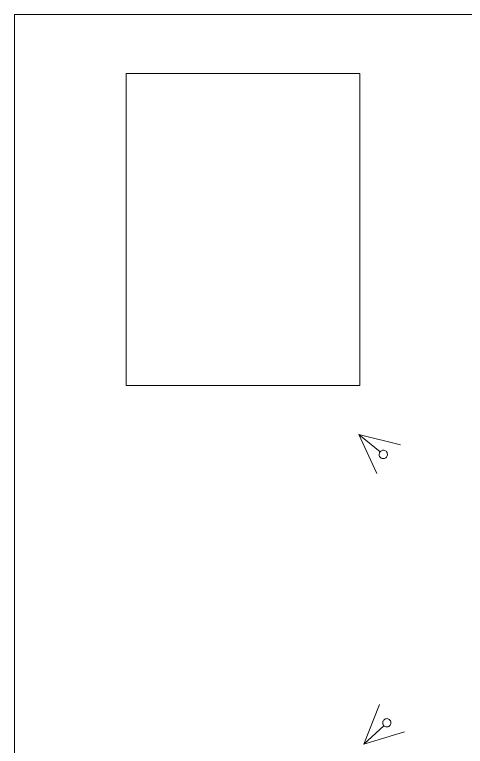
# Model space of a CAD drawing. Header units: feet. Extents: x 2814058 to 2855058, y -67651 to -38951.
# Drawn here: x 2814058 to 2825131, y -56921 to -38951 of the extents above; entities that cross this region are included whole.
import ezdxf

# ---------------------------------------------------------------- set-up
doc = ezdxf.new("R2010")
doc.units = ezdxf.units.FT
doc.header["$MEASUREMENT"] = 0
doc.layers.add('Drawing & Figure', color=7, linetype='Continuous')
doc.layers.add('Drawing & Figure_Pen_No__48', color=7, linetype='Continuous', lineweight=0, true_color=0xa80f02)
doc.layers.add('Shell - Roof_Pen_No__21', color=7, linetype='Continuous', lineweight=0)
picture_1 = doc.add_image_def('image5.jpg', size_in_pixel=(1200, 1600))

msp = doc.modelspace()

# ---------------------------------------------------------------- linework, layer by layer
at = {"layer": 'Drawing & Figure_Pen_No__48', "color": 14, "linetype": 'Continuous', "lineweight": 0, "true_color": 0xa80f02, "flags": 128}
for points in [[(2822517, -49260), (2823538, -49513)], [(2822517, -49260), (2823035, -49689)], [(2822517, -49260), (2822957, -50216)], [(2822635, -56870), (2823020, -55891)], [(2822635, -56870), (2823128, -56413)], [(2822635, -56870), (2823640, -56560)]]:
    msp.add_lwpolyline(points, dxfattribs=at)
for points in [[(2823123, -49854, -0.414214), (2823013, -49760, -0.414214), (2823107, -49650, -0.414214), (2823217, -49745, -0.414214)], [(2823304, -56348, -0.414214), (2823196, -56444, -0.414214), (2823100, -56336, -0.414214), (2823207, -56240, -0.414214)]]:
    msp.add_lwpolyline(points, format="xyb", close=True, dxfattribs=at)
at = {"layer": 'Shell - Roof_Pen_No__21', "color": 7, "linetype": 'Continuous', "lineweight": 0}
for p, q in [((2814058, -38951), (2855058, -38951)), ((2814058, -67651), (2814058, -38951))]:
    msp.add_line(p, q, dxfattribs=at)

# ---------------------------------------------------------------- pictures from other files: only their frames are drawn
at = {"layer": 'Drawing & Figure', "linetype": 'Continuous', "lineweight": 0}
image = msp.add_image(picture_1, insert=(2816795, -48055), size_in_units=(5746, 7662), dxfattribs=at)
image.dxf.flags = 7

doc.saveas('drawing.dxf')
